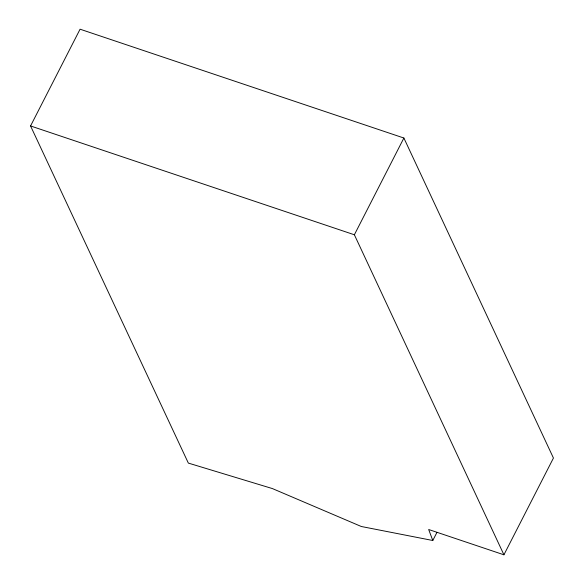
<?xml version="1.0" encoding="UTF-8"?>
<svg xmlns="http://www.w3.org/2000/svg" width="584" height="584" viewBox="0 0 584 584"><rect width="100%" height="100%" fill="white"/><g stroke="black" fill="none" stroke-linecap="round" stroke-linejoin="round"><path stroke-width="0.88" d="M30.558 125.954L80.074 29.2L403.887 138.021L553.442 458.046L503.926 554.8L428.671 529.505L432.795 540.499L361.328 526.505L272.399 488.574L188.347 463.09L30.558 125.954L354.378 234.775L503.926 554.8M354.378 234.775L403.887 138.021M432.795 540.499L436.927 532.433"/></g></svg>
